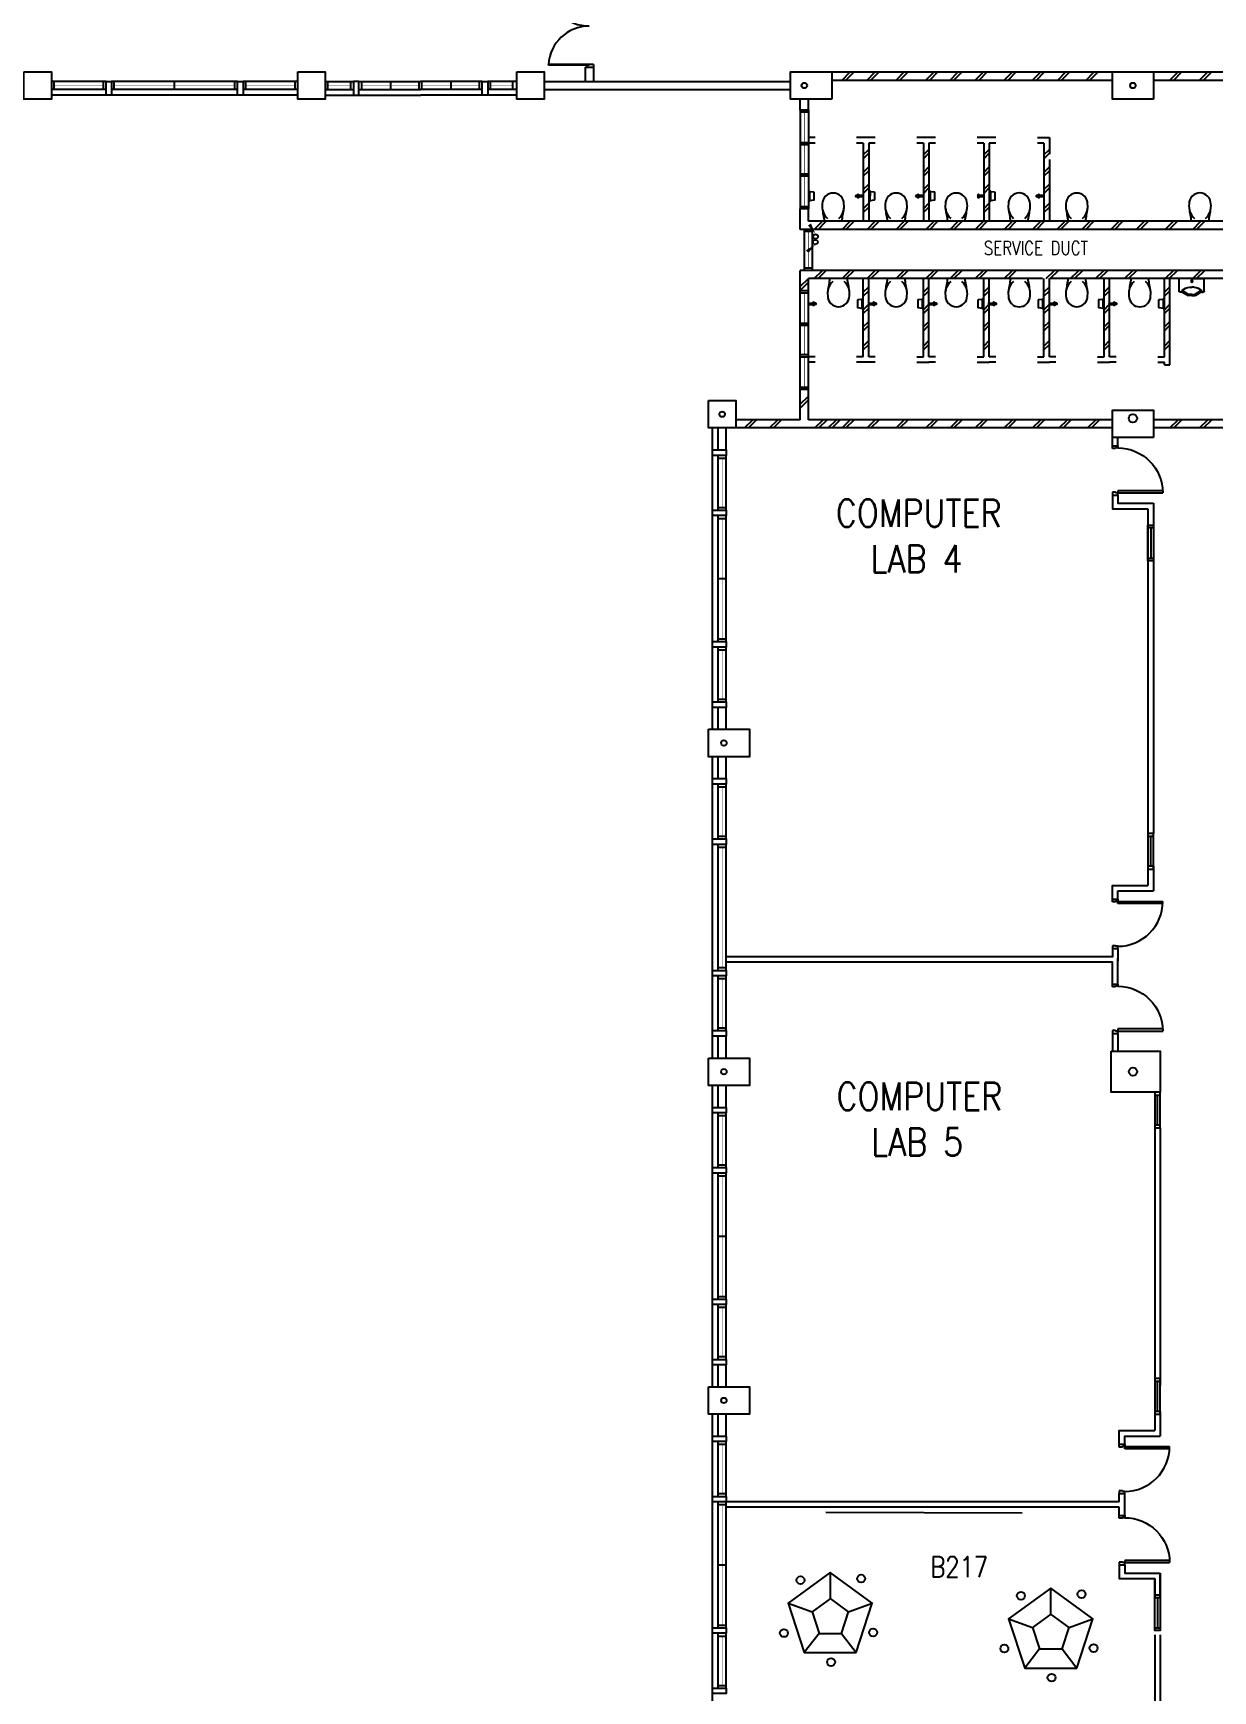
# Model space of a CAD drawing. Extents: x 1845062 to 1967303, y -845223 to -764674.
# Drawn here: x 1885832 to 1907375, y -813724 to -783468 of the extents above; entities that cross this region are included whole.
import ezdxf
from ezdxf.enums import TextEntityAlignment as Align

# ---------------------------------------------------------------- set-up
doc = ezdxf.new("R2010")
doc.units = 0
doc.header["$LTSCALE"] = 12
doc.header["$MEASUREMENT"] = 0
doc.linetypes.add('HIDDEN', pattern=[0.375, 0.25, -0.125])
doc.layers.get('0').update_dxf_attribs({"linetype": 'CONTINUOUS'})
for name, color, linetype in [('COL', 3, 'CONTINUOUS'), ('DR', 7, 'CONTINUOUS'), ('FITT', 5, 'CONTINUOUS'), ('H', 1, 'CONTINUOUS'), ('LINE', 7, 'CONTINUOUS'), ('partition', 7, 'CONTINUOUS'), ('RWDP', 145, 'CONTINUOUS'), ('SANI', 7, 'CONTINUOUS'), ('SP', 220, 'CONTINUOUS'), ('T50', 4, 'CONTINUOUS'), ('txt', 7, 'CONTINUOUS'), ('VP', 100, 'CONTINUOUS'), ('WALL', 2, 'CONTINUOUS'), ('WIN', 5, 'CONTINUOUS')]:
    doc.layers.add(name, color=color, linetype=linetype)
doc.styles.add('DIMTEXT', font='romans.shx', dxfattribs={"width": 0.8})
doc.styles.add('ROMANS', font='romans')

# ---------------------------------------------------------------- blocks, each defined once
blk = doc.blocks.new('D1500-1')
at = {"layer": 'DR'}
for p, q in [((38, 77), (38, 821)), ((38, 821), (50, 820)), ((50, 0), (50, 820)), ((1462, 821), (1450, 820)), ((1450, 0), (1450, 820)), ((1462, 77), (1462, 821)), ((38, 115), (0, 115)), ((50, 0), (0, 0)), ((50, 77), (38, 77)), ((1450, 77), (1462, 77)), ((1462, 115), (1500, 115)), ((1450, 0), (1500, 0))]:
    blk.add_line(p, q, dxfattribs=at)
for centre, start, end in [((5, 77), 0.0238, 86.5289), ((1495, 77), 93.4711, 179.9762)]:
    blk.add_arc(centre, 745, start, end, dxfattribs=at)
blk = doc.blocks.new('UR')
at = {"color": 7}
for p, q in [((0, 157), (-227, 157)), ((-227, -68), (-227, 157)), ((-43, 0), (0, 0)), ((0, 157), (228, 157)), ((43, 0), (0, 0)), ((228, -68), (228, 157)), ((-190, -88), (-207, -88)), ((-179, -83), (-68, -152)), ((-172, -59), (-58, -131)), ((0, -153), (-68, -153)), ((0, -131), (-58, -131)), ((0, -131), (58, -131)), ((0, -153), (68, -153)), ((172, -59), (58, -131)), ((179, -83), (68, -152)), ((190, -88), (208, -88))]:
    blk.add_line(p, q, dxfattribs=at)
blk.add_circle((-1, 111), 16.9, dxfattribs=at)
for centre, radius, start, end in [((-42, -174), 175, 90.221, 139.2623), ((42, -174), 175, 40.7377, 89.779), ((-207, -68), 20, 180, 270), ((-194, -70), 18.3, 252.6976, 328.5201), ((-115, -86), 64.8, 158.2045, 175.535), ((115, -86), 64.8, 4.465, 21.7955), ((194, -70), 18.3, 211.4799, 287.3024), ((208, -68), 20, 270, 0)]:
    blk.add_arc(centre, radius, start, end, dxfattribs=at)
blk = doc.blocks.new('FG')
at = {"layer": 'LINE', "linetype": 'Continuous'}
for points in [[(0, 0), (50, 0), (50, 100), (0, 100)], [(600, 0), (650, 0), (650, 100), (600, 100)]]:
    blk.add_lwpolyline(points, close=True, dxfattribs=at)
at = {"layer": 'LINE', "color": 5, "linetype": 'Continuous'}
for points in [[(600, 100), (50, 100)], [(50, 0), (600, 0)]]:
    blk.add_lwpolyline(points, dxfattribs=at)
at = {"layer": 'LINE', "color": 1, "linetype": 'Continuous'}
blk.add_lwpolyline([(50, 50), (600, 50)], dxfattribs=at)
blk = doc.blocks.new('d900-1b1')
at = {"layer": 'DR'}
for p, q in [((40, 100), (40, 920)), ((80, 919), (80, 100)), ((0, 0), (0, 100)), ((0, 100), (40, 100)), ((50, 0), (0, 0)), ((80, 100), (40, 100)), ((40, 100), (40, 60)), ((40, 60), (50, 60)), ((50, 60), (50, 0)), ((860, 60), (850, 60)), ((850, 60), (850, 0)), ((850, 0), (900, 0)), ((860, 100), (860, 60)), ((900, 100), (860, 100)), ((900, 0), (900, 100))]:
    blk.add_line(p, q, dxfattribs=at)
blk.add_arc((40, 100), 820, 0, 90, dxfattribs=at)

msp = doc.modelspace()

# ---------------------------------------------------------------- linework, layer by layer
at = {"color": 0}
for p, q in [((1890664.7, -784599.1), (1886164.7, -784599.1)), ((1891164.7, -784599.1), (1892914.7, -784599.1)), ((1894644.5, -784599.1), (1892914.7, -784599.1)), ((1898239.7, -796174.1), (1898239.7, -790674.1)), ((1898239.7, -802174.1), (1898239.7, -796674.1)), ((1898239.7, -808174.1), (1898239.7, -802674.1)), ((1898239.7, -814174.1), (1898239.7, -808674.1))]:
    msp.add_line(p, q, dxfattribs=at)
at = {"color": 0, "linetype": 'Continuous'}
msp.add_line((1898489.7, -810374.1), (1898489.7, -810274.1), dxfattribs=at)
at = {"linetype": 'Continuous', "ltscale": 0.6}
for p, q in [((1900389.8, -812040.2), (1900389.8, -811563.5)), ((1904415.7, -812325), (1904415.7, -811848.3)), ((1899620, -812122.7), (1900056.1, -812282.6)), ((1900723.5, -812282.6), (1901155, -812122.7)), ((1903645.9, -812407.5), (1904082, -812567.4)), ((1904749.4, -812567.4), (1905180.9, -812407.5)), ((1900183.5, -812674.9), (1899913.2, -813025)), ((1900596, -812674.9), (1900861.9, -813025)), ((1904209.4, -812959.7), (1903939.1, -813309.8)), ((1904621.9, -812959.7), (1904887.8, -813309.8))]:
    msp.add_line(p, q, dxfattribs=at)
for points in [[(1900861.9, -813025), (1901155, -812122.7), (1900387.5, -811565.1), (1899620, -812122.7), (1899913.2, -813025)], [(1900596, -812674.9), (1900723.5, -812282.6), (1900389.8, -812040.2), (1900056.1, -812282.6), (1900183.5, -812674.9)], [(1904887.8, -813309.8), (1905180.9, -812407.5), (1904413.4, -811849.9), (1903645.9, -812407.5), (1903939.1, -813309.8)], [(1904621.9, -812959.7), (1904749.4, -812567.4), (1904415.7, -812325), (1904082, -812567.4), (1904209.4, -812959.7)]]:
    msp.add_lwpolyline(points, close=True, dxfattribs=at)
at = {"color": 0, "ltscale": 0.6}
for centre in [(1899844.4, -811703.6), (1900952.4, -811675.2), (1903870.3, -811988.4), (1904978.3, -811960), (1899541.3, -812668.7), (1901170.2, -812659.3), (1903567.2, -812953.5), (1905196.1, -812944), (1900403.1, -813198.6), (1904429, -813483.4)]:
    msp.add_circle(centre, 72.4, dxfattribs=at)
at = {"layer": 'COL', "color": 0}
for points in [[(1885664.7, -784174.1), (1886164.7, -784174.1), (1886164.7, -784674.1), (1885664.7, -784674.1)], [(1890664.7, -784174.1), (1891164.7, -784174.1), (1891164.7, -784674.1), (1890664.7, -784674.1)], [(1890664.7, -784174.1), (1891164.7, -784174.1), (1891164.7, -784674.1), (1890664.7, -784674.1)], [(1894664.7, -784174.1), (1895164.7, -784174.1), (1895164.7, -784674.1), (1894664.7, -784674.1)], [(1894664.7, -784174.1), (1895164.7, -784174.1), (1895164.7, -784674.1), (1894664.7, -784674.1)], [(1900414.7, -784674.1), (1899664.7, -784674.1), (1899664.7, -784174.1), (1900414.7, -784174.1)], [(1906289.7, -784674.1), (1905539.7, -784674.1), (1905539.7, -784174.1), (1906289.7, -784174.1)], [(1898164.7, -790174.1), (1898664.7, -790174.1), (1898664.7, -790674.1), (1898164.7, -790674.1)], [(1906289.7, -790849.1), (1905539.7, -790849.1), (1905539.7, -790349.1), (1906289.7, -790349.1)], [(1898164.7, -796174.1), (1898914.7, -796174.1), (1898914.7, -796674.1), (1898164.7, -796674.1)], [(1905514.7, -802049.1), (1906414.7, -802049.1), (1906414.7, -802799.1), (1905514.7, -802799.1)], [(1898164.7, -802174.1), (1898914.7, -802174.1), (1898914.7, -802674.1), (1898164.7, -802674.1)], [(1898164.7, -808174.1), (1898914.7, -808174.1), (1898914.7, -808674.1), (1898164.7, -808674.1)]]:
    msp.add_lwpolyline(points, close=True, dxfattribs=at)
at = {"layer": 'FITT', "color": 0}
for p, q in [((1900890.6, -786431.7), (1900890.6, -786424.9)), ((1900890.6, -786458.4), (1900890.6, -786451.6)), ((1900900.6, -786431.7), (1900900.6, -786424.9)), ((1900900.6, -786458.4), (1900900.6, -786451.6)), ((1900984.2, -786429.1), (1900907.8, -786429.1)), ((1900984.2, -786454.1), (1900907.8, -786454.1)), ((1901990.6, -786431.7), (1901990.6, -786424.9)), ((1901990.6, -786458.4), (1901990.6, -786451.6)), ((1902000.6, -786431.7), (1902000.6, -786424.9)), ((1902000.6, -786458.4), (1902000.6, -786451.6)), ((1902084.2, -786429.1), (1902007.8, -786429.1)), ((1902084.2, -786454.1), (1902007.8, -786454.1)), ((1903090.6, -786431.7), (1903090.6, -786424.9)), ((1903090.6, -786458.4), (1903090.6, -786451.6)), ((1903100.6, -786431.7), (1903100.6, -786424.9)), ((1903100.6, -786458.4), (1903100.6, -786451.6)), ((1903184.2, -786429.1), (1903107.8, -786429.1)), ((1903184.2, -786454.1), (1903107.8, -786454.1)), ((1904190.6, -786431.7), (1904190.6, -786424.9)), ((1904190.6, -786458.4), (1904190.6, -786451.6)), ((1904200.6, -786431.7), (1904200.6, -786424.9)), ((1904200.6, -786458.4), (1904200.6, -786451.6)), ((1904284.2, -786429.1), (1904207.8, -786429.1)), ((1904284.2, -786454.1), (1904207.8, -786454.1)), ((1899995.2, -788394.1), (1900071.5, -788394.1)), ((1899995.2, -788419.1), (1900071.6, -788419.1)), ((1900078.8, -788389.8), (1900078.8, -788396.6)), ((1900078.8, -788416.5), (1900078.8, -788423.3)), ((1900088.8, -788389.8), (1900088.8, -788396.6)), ((1900088.8, -788416.5), (1900088.8, -788423.3)), ((1901095.2, -788394.1), (1901171.5, -788394.1)), ((1901095.2, -788419.1), (1901171.6, -788419.1)), ((1901178.8, -788389.8), (1901178.8, -788396.6)), ((1901178.8, -788416.5), (1901178.8, -788423.3)), ((1901188.8, -788389.8), (1901188.8, -788396.6)), ((1901188.8, -788416.5), (1901188.8, -788423.3)), ((1902195.2, -788394.1), (1902271.5, -788394.1)), ((1902195.2, -788419.1), (1902271.6, -788419.1)), ((1902278.8, -788389.8), (1902278.8, -788396.6)), ((1902278.8, -788416.5), (1902278.8, -788423.3)), ((1902288.8, -788389.8), (1902288.8, -788396.6)), ((1902288.8, -788416.5), (1902288.8, -788423.3)), ((1903286.4, -788394.1), (1903362.8, -788394.1)), ((1903286.4, -788419.1), (1903362.8, -788419.1)), ((1903370, -788389.8), (1903370, -788396.6)), ((1903370, -788416.5), (1903370, -788423.3)), ((1903380, -788389.8), (1903380, -788396.6)), ((1903380, -788416.5), (1903380, -788423.3)), ((1904395.2, -788394.1), (1904471.5, -788394.1)), ((1904395.2, -788419.1), (1904471.6, -788419.1)), ((1904478.8, -788389.8), (1904478.8, -788396.6)), ((1904478.8, -788416.5), (1904478.8, -788423.3)), ((1904488.8, -788389.8), (1904488.8, -788396.6)), ((1904488.8, -788416.5), (1904488.8, -788423.3)), ((1905486.4, -788394.1), (1905562.8, -788394.1)), ((1905486.4, -788419.1), (1905562.8, -788419.1)), ((1905570, -788389.8), (1905570, -788396.6)), ((1905570, -788416.5), (1905570, -788423.3)), ((1905580, -788389.8), (1905580, -788396.6)), ((1905580, -788416.5), (1905580, -788423.3))]:
    msp.add_line(p, q, dxfattribs=at)
at = {"layer": 'FITT', "color": 0, "elevation": 0}
for points in [[(1900879.8, -786434.1), (1900853.1, -786434.2, 0.9999995), (1900853.1, -786449.2), (1900879.8, -786449.1)], [(1901979.8, -786434.1), (1901953.1, -786434.2, 0.9999995), (1901953.1, -786449.2), (1901979.8, -786449.1)], [(1904179.8, -786434.1), (1904153.1, -786434.2, 0.9999995), (1904153.1, -786449.2), (1904179.8, -786449.1)], [(1900099.6, -788414.1), (1900126.3, -788414, 0.9999995), (1900126.3, -788399), (1900099.6, -788399.1)], [(1901199.6, -788414.1), (1901226.3, -788414, 0.9999995), (1901226.3, -788399), (1901199.6, -788399.1)], [(1902299.6, -788414.1), (1902326.3, -788414, 0.9999995), (1902326.3, -788399), (1902299.6, -788399.1)], [(1903390.8, -788414.1), (1903417.5, -788414, 0.9999995), (1903417.5, -788399), (1903390.8, -788399.1)], [(1904499.6, -788414.1), (1904526.3, -788414, 0.9999995), (1904526.3, -788399), (1904499.6, -788399.1)], [(1905590.8, -788414.1), (1905617.5, -788414, 0.9999995), (1905617.5, -788399), (1905590.8, -788399.1)]]:
    msp.add_lwpolyline(points, format="xyb", dxfattribs=at)
at = {"layer": 'FITT', "color": 0}
for centre, radius in [((1900895.6, -786441.6), 11.1), ((1900895.6, -786417.9), 8.61), ((1900895.6, -786465.4), 8.61), ((1901995.6, -786441.6), 11.1), ((1901995.6, -786417.9), 8.61), ((1901995.6, -786465.4), 8.61), ((1903095.6, -786441.6), 11.1), ((1903095.6, -786417.9), 8.61), ((1903095.6, -786465.4), 8.61), ((1904195.6, -786441.6), 11.1), ((1904195.6, -786417.9), 8.61), ((1904195.6, -786465.4), 8.61), ((1900083.8, -788406.6), 11.1), ((1900083.8, -788382.8), 8.61), ((1900083.8, -788430.3), 8.61), ((1901183.8, -788406.6), 11.1), ((1901183.8, -788382.8), 8.61), ((1901183.8, -788430.3), 8.61), ((1902283.8, -788406.6), 11.1), ((1902283.8, -788382.8), 8.61), ((1902283.8, -788430.3), 8.61), ((1903375, -788406.6), 11.1), ((1903375, -788382.8), 8.61), ((1903375, -788430.3), 8.61), ((1904483.8, -788406.6), 11.1), ((1904483.8, -788382.8), 8.61), ((1904483.8, -788430.3), 8.61), ((1905575, -788406.6), 11.1), ((1905575, -788382.8), 8.61), ((1905575, -788430.3), 8.61)]:
    msp.add_circle(centre, radius, dxfattribs=at)
for centre, radius, start, end in [((1900895.6, -786441.6), 17.5, 106.78275, 253.2851), ((1900895.6, -786441.6), 17.5, 286.78275, 73.2851), ((1900980.9, -786441.6), 12.9, 284.6714, 75.39645), ((1901995.6, -786441.6), 17.5, 106.78275, 253.2851), ((1901995.6, -786441.6), 17.5, 286.78275, 73.2851), ((1902080.9, -786441.6), 12.9, 284.6714, 75.39645), ((1903095.6, -786441.6), 17.5, 106.78275, 253.2851), ((1903095.6, -786441.6), 17.5, 286.78275, 73.2851), ((1903180.9, -786441.6), 12.9, 284.6714, 75.39645), ((1904195.6, -786441.6), 17.5, 106.78275, 253.2851), ((1904195.6, -786441.6), 17.5, 286.78275, 73.2851), ((1904280.9, -786441.6), 12.9, 284.6714, 75.39645), ((1899998.4, -788406.6), 12.9, 104.6714, 255.39645), ((1900083.8, -788406.6), 17.5, 106.78275, 253.2851), ((1900083.8, -788406.6), 17.5, 286.78275, 73.2851), ((1901098.4, -788406.6), 12.9, 104.6714, 255.39645), ((1901183.8, -788406.6), 17.5, 106.78275, 253.2851), ((1901183.8, -788406.6), 17.5, 286.78275, 73.2851), ((1902198.4, -788406.6), 12.9, 104.6714, 255.39645), ((1902283.8, -788406.6), 17.5, 106.78275, 253.2851), ((1902283.8, -788406.6), 17.5, 286.78275, 73.2851), ((1903289.7, -788406.6), 12.9, 104.6714, 255.39645), ((1903375, -788406.6), 17.5, 106.78275, 253.2851), ((1903375, -788406.6), 17.5, 286.78275, 73.2851), ((1904398.4, -788406.6), 12.9, 104.6714, 255.39645), ((1904483.8, -788406.6), 17.5, 106.78275, 253.2851), ((1904483.8, -788406.6), 17.5, 286.78275, 73.2851), ((1905489.7, -788406.6), 12.9, 104.6714, 255.39645), ((1905575, -788406.6), 17.5, 106.78275, 253.2851), ((1905575, -788406.6), 17.5, 286.78275, 73.2851)]:
    msp.add_arc(centre, radius, start, end, dxfattribs=at)
at = {"layer": 'H', "color": 0}
for p, q in [((1900603.8, -784324.1), (1900753.8, -784174.1)), ((1900674.6, -784324.1), (1900824.6, -784174.1)), ((1901060.6, -784324.1), (1901210.6, -784174.1)), ((1901131.4, -784324.1), (1901281.4, -784174.1)), ((1901590.1, -784324.1), (1901740.1, -784174.1)), ((1901660.8, -784324.1), (1901810.8, -784174.1)), ((1902132.8, -784324.1), (1902282.8, -784174.1)), ((1902203.5, -784324.1), (1902353.5, -784174.1)), ((1902576.8, -784324.1), (1902726.8, -784174.1)), ((1902647.5, -784324.1), (1902797.5, -784174.1)), ((1903033.6, -784324.1), (1903183.6, -784174.1)), ((1903104.3, -784324.1), (1903254.3, -784174.1)), ((1903563.1, -784324.1), (1903713.1, -784174.1)), ((1903633.8, -784324.1), (1903783.8, -784174.1)), ((1904080.7, -784324.1), (1904230.7, -784174.1)), ((1904151.4, -784324.1), (1904301.4, -784174.1)), ((1904542.1, -784324.1), (1904692.1, -784174.1)), ((1904612.8, -784324.1), (1904762.8, -784174.1)), ((1905059.7, -784324.1), (1905209.7, -784174.1)), ((1905130.4, -784324.1), (1905280.4, -784174.1)), ((1906590.1, -784324.1), (1906740.1, -784174.1)), ((1906660.8, -784324.1), (1906810.8, -784174.1)), ((1907132.8, -784324.1), (1907282.8, -784174.1)), ((1907203.5, -784324.1), (1907353.5, -784174.1)), ((1900989.7, -785691), (1901089.7, -785591)), ((1900989.7, -785761.7), (1901089.7, -785661.7)), ((1902089.7, -785691), (1902189.7, -785591)), ((1902089.7, -785761.7), (1902189.7, -785661.7)), ((1903189.7, -785691), (1903289.7, -785591)), ((1903189.7, -785761.7), (1903289.7, -785661.7)), ((1904289.7, -785691), (1904389.7, -785591)), ((1904289.7, -785761.7), (1904389.7, -785661.7)), ((1900989.7, -786010.5), (1901089.7, -785910.5)), ((1900989.7, -786081.2), (1901089.7, -785981.2)), ((1902089.7, -786010.5), (1902189.7, -785910.5)), ((1902089.7, -786081.2), (1902189.7, -785981.2)), ((1903189.7, -786010.5), (1903289.7, -785910.5)), ((1903189.7, -786081.2), (1903289.7, -785981.2)), ((1904289.7, -786010.5), (1904389.7, -785910.5)), ((1904289.7, -786081.2), (1904389.7, -785981.2)), ((1900989.7, -786322.3), (1901089.7, -786222.3)), ((1900989.7, -786393), (1901089.7, -786293)), ((1902089.7, -786322.3), (1902189.7, -786222.3)), ((1902089.7, -786393), (1902189.7, -786293)), ((1903189.7, -786322.3), (1903289.7, -786222.3)), ((1903189.7, -786393), (1903289.7, -786293)), ((1904289.7, -786322.3), (1904389.7, -786222.3)), ((1904289.7, -786393), (1904389.7, -786293)), ((1900989.7, -786672.6), (1901089.7, -786572.6)), ((1900989.7, -786743.3), (1901089.7, -786643.3)), ((1902089.7, -786672.6), (1902189.7, -786572.6)), ((1902089.7, -786743.3), (1902189.7, -786643.3)), ((1903189.7, -786672.6), (1903289.7, -786572.6)), ((1903189.7, -786743.3), (1903289.7, -786643.3)), ((1904289.7, -786672.6), (1904389.7, -786572.6)), ((1904289.7, -786743.3), (1904389.7, -786643.3)), ((1900094.9, -787049.1), (1900244.9, -786899.1)), ((1900165.6, -787049.1), (1900315.6, -786899.1)), ((1900603.8, -787049.1), (1900753.8, -786899.1)), ((1900674.6, -787049.1), (1900824.6, -786899.1)), ((1901060.6, -787049.1), (1901210.6, -786899.1)), ((1901131.4, -787049.1), (1901281.4, -786899.1)), ((1901590.1, -787049.1), (1901740.1, -786899.1)), ((1901660.8, -787049.1), (1901810.8, -786899.1)), ((1902132.8, -787049.1), (1902282.8, -786899.1)), ((1902203.5, -787049.1), (1902353.5, -786899.1)), ((1902576.8, -787049.1), (1902726.8, -786899.1)), ((1902647.5, -787049.1), (1902797.5, -786899.1)), ((1903033.6, -787049.1), (1903183.6, -786899.1)), ((1903104.3, -787049.1), (1903254.3, -786899.1)), ((1903563.1, -787049.1), (1903713.1, -786899.1)), ((1903633.8, -787049.1), (1903783.8, -786899.1)), ((1904080.7, -787049.1), (1904230.7, -786899.1)), ((1904151.4, -787049.1), (1904301.4, -786899.1)), ((1904524.7, -787049.1), (1904674.7, -786899.1)), ((1904595.5, -787049.1), (1904745.5, -786899.1)), ((1904981.5, -787049.1), (1905131.5, -786899.1)), ((1905052.3, -787049.1), (1905202.3, -786899.1)), ((1905511, -787049.1), (1905661, -786899.1)), ((1905581.7, -787049.1), (1905731.7, -786899.1)), ((1905977.2, -787049.1), (1906127.2, -786899.1)), ((1906048, -787049.1), (1906198, -786899.1)), ((1906506.7, -787049.1), (1906656.7, -786899.1)), ((1906577.4, -787049.1), (1906727.4, -786899.1)), ((1907007.4, -787049.1), (1907157.4, -786899.1)), ((1907078.1, -787049.1), (1907228.1, -786899.1)), ((1900094.9, -787949.1), (1900244.9, -787799.1)), ((1900165.6, -787949.1), (1900315.6, -787799.1)), ((1900603.8, -787949.1), (1900753.8, -787799.1)), ((1900674.6, -787949.1), (1900824.6, -787799.1)), ((1901060.6, -787949.1), (1901210.6, -787799.1)), ((1901131.4, -787949.1), (1901281.4, -787799.1)), ((1901590.1, -787949.1), (1901740.1, -787799.1)), ((1901660.8, -787949.1), (1901810.8, -787799.1)), ((1902132.8, -787949.1), (1902282.8, -787799.1)), ((1902203.5, -787949.1), (1902353.5, -787799.1)), ((1902576.8, -787949.1), (1902726.8, -787799.1)), ((1902647.5, -787949.1), (1902797.5, -787799.1)), ((1903033.6, -787949.1), (1903183.6, -787799.1)), ((1903104.3, -787949.1), (1903254.3, -787799.1)), ((1903563.1, -787949.1), (1903713.1, -787799.1)), ((1903633.8, -787949.1), (1903783.8, -787799.1)), ((1904332.8, -787949.1), (1904482.8, -787799.1)), ((1904403.5, -787949.1), (1904553.5, -787799.1)), ((1904776.8, -787949.1), (1904926.8, -787799.1)), ((1904847.5, -787949.1), (1904997.5, -787799.1)), ((1905233.6, -787949.1), (1905383.6, -787799.1)), ((1905304.3, -787949.1), (1905454.3, -787799.1)), ((1905763.1, -787949.1), (1905913.1, -787799.1)), ((1905833.8, -787949.1), (1905983.8, -787799.1)), ((1906506.7, -787949.1), (1906656.7, -787799.1)), ((1906577.4, -787949.1), (1906727.4, -787799.1)), ((1907007.4, -787949.1), (1907157.4, -787799.1)), ((1907078.1, -787949.1), (1907228.1, -787799.1)), ((1899839.7, -788094.9), (1899989.7, -787944.9)), ((1899839.7, -788165.6), (1899989.7, -788015.6)), ((1900989.7, -788197.7), (1901089.7, -788097.7)), ((1902089.7, -788197.7), (1902189.7, -788097.7)), ((1903189.7, -788197.7), (1903289.7, -788097.7)), ((1904289.7, -788197.7), (1904389.7, -788097.7)), ((1905389.7, -788197.7), (1905489.7, -788097.7)), ((1906489.7, -788197.7), (1906589.7, -788097.7)), ((1900989.7, -788268.4), (1901089.7, -788168.4)), ((1900989.7, -788517.2), (1901089.7, -788417.2)), ((1902089.7, -788268.4), (1902189.7, -788168.4)), ((1902089.7, -788517.2), (1902189.7, -788417.2)), ((1903189.7, -788268.4), (1903289.7, -788168.4)), ((1903189.7, -788517.2), (1903289.7, -788417.2)), ((1904289.7, -788268.4), (1904389.7, -788168.4)), ((1904289.7, -788517.2), (1904389.7, -788417.2)), ((1905389.7, -788268.4), (1905489.7, -788168.4)), ((1905389.7, -788517.2), (1905489.7, -788417.2)), ((1906489.7, -788268.4), (1906589.7, -788168.4)), ((1906489.7, -788517.2), (1906589.7, -788417.2)), ((1900989.7, -788587.9), (1901089.7, -788487.9)), ((1900989.7, -788829), (1901089.7, -788729)), ((1902089.7, -788587.9), (1902189.7, -788487.9)), ((1902089.7, -788829), (1902189.7, -788729)), ((1903189.7, -788587.9), (1903289.7, -788487.9)), ((1903189.7, -788829), (1903289.7, -788729)), ((1904289.7, -788587.9), (1904389.7, -788487.9)), ((1904289.7, -788829), (1904389.7, -788729)), ((1905389.7, -788587.9), (1905489.7, -788487.9)), ((1905389.7, -788829), (1905489.7, -788729)), ((1906489.7, -788587.9), (1906589.7, -788487.9)), ((1906489.7, -788829), (1906589.7, -788729)), ((1900989.7, -788899.8), (1901089.7, -788799.8)), ((1902089.7, -788899.8), (1902189.7, -788799.8)), ((1903189.7, -788899.8), (1903289.7, -788799.8)), ((1904289.7, -788899.8), (1904389.7, -788799.8)), ((1905389.7, -788899.8), (1905489.7, -788799.8)), ((1906489.7, -788899.8), (1906589.7, -788799.8)), ((1900989.7, -789179.3), (1901089.7, -789079.3)), ((1900989.7, -789250.1), (1901089.7, -789150.1)), ((1902089.7, -789179.3), (1902189.7, -789079.3)), ((1902089.7, -789250.1), (1902189.7, -789150.1)), ((1903189.7, -789179.3), (1903289.7, -789079.3)), ((1903189.7, -789250.1), (1903289.7, -789150.1)), ((1904289.7, -789179.3), (1904389.7, -789079.3)), ((1904289.7, -789250.1), (1904389.7, -789150.1)), ((1905389.7, -789179.3), (1905489.7, -789079.3)), ((1905389.7, -789250.1), (1905489.7, -789150.1)), ((1906489.7, -789179.3), (1906589.7, -789079.3)), ((1906489.7, -789250.1), (1906589.7, -789150.1)), ((1899839.7, -790240.9), (1899989.7, -790090.9)), ((1899839.7, -790311.6), (1899989.7, -790161.6)), ((1898821.8, -790674.1), (1898971.8, -790524.1)), ((1898892.5, -790674.1), (1899042.5, -790524.1)), ((1899278.6, -790674.1), (1899428.6, -790524.1)), ((1899349.3, -790674.1), (1899499.3, -790524.1)), ((1900108.2, -790674.1), (1900258.2, -790524.1)), ((1900178.9, -790674.1), (1900328.9, -790524.1)), ((1900350.7, -790674.1), (1900500.7, -790524.1)), ((1900421.4, -790674.1), (1900571.4, -790524.1)), ((1900603.8, -790674.1), (1900753.8, -790524.1)), ((1900674.6, -790674.1), (1900824.6, -790524.1)), ((1901060.6, -790674.1), (1901210.6, -790524.1)), ((1901131.4, -790674.1), (1901281.4, -790524.1)), ((1901590.1, -790674.1), (1901740.1, -790524.1)), ((1901660.8, -790674.1), (1901810.8, -790524.1)), ((1902132.8, -790674.1), (1902282.8, -790524.1)), ((1902203.5, -790674.1), (1902353.5, -790524.1)), ((1902576.8, -790674.1), (1902726.8, -790524.1)), ((1902647.5, -790674.1), (1902797.5, -790524.1)), ((1903033.6, -790674.1), (1903183.6, -790524.1)), ((1903104.3, -790674.1), (1903254.3, -790524.1)), ((1903563.1, -790674.1), (1903713.1, -790524.1)), ((1903633.8, -790674.1), (1903783.8, -790524.1)), ((1904080.7, -790674.1), (1904230.7, -790524.1)), ((1904151.4, -790674.1), (1904301.4, -790524.1)), ((1904569.1, -790674.1), (1904719.1, -790524.1)), ((1904639.8, -790674.1), (1904789.8, -790524.1)), ((1905086.7, -790674.1), (1905236.7, -790524.1)), ((1905157.4, -790674.1), (1905307.4, -790524.1)), ((1906590.1, -790674.1), (1906740.1, -790524.1)), ((1906660.8, -790674.1), (1906810.8, -790524.1)), ((1907132.8, -790674.1), (1907282.8, -790524.1)), ((1907203.5, -790674.1), (1907353.5, -790524.1))]:
    msp.add_line(p, q, dxfattribs=at)
at = {"layer": 'partition', "color": 0, "linetype": 'Continuous'}
for p, q in [((1905639.7, -799274.1), (1905639.7, -799124.1)), ((1905639.7, -799124.1), (1906289.7, -799124.1)), ((1905664.7, -810274.1), (1898489.7, -810274.1)), ((1905664.7, -810374.1), (1898489.7, -810374.1))]:
    msp.add_line(p, q, dxfattribs=at)
at = {"layer": 'partition', "color": 0}
for p, q in [((1906414.7, -808624.1), (1906414.7, -809074.1)), ((1906414.7, -812024.1), (1906414.7, -811574.1))]:
    msp.add_line(p, q, dxfattribs=at)
at = {"layer": 'partition', "linetype": 'Continuous'}
msp.add_line((1900309, -810465.4), (1903890.8, -810474), dxfattribs=at)
at = {"layer": 'partition', "color": 0, "linetype": 'Continuous'}
for points in [[(1905539.7, -790999.1), (1905539.7, -790849.1)], [(1905639.7, -790999.1), (1905639.7, -790849.1)], [(1905539.7, -791899.1), (1905539.7, -792149.1), (1906189.7, -792149.1)], [(1905639.7, -791899.1), (1905639.7, -792049.1), (1906289.7, -792049.1)], [(1906289.7, -792049.1), (1906289.7, -798074.1)], [(1906189.7, -792149.1), (1906189.7, -798074.1)], [(1906189.7, -798674.1), (1906189.7, -799024.1)], [(1906289.7, -798674.1), (1906289.7, -799124.1)], [(1905539.7, -799274.1), (1905539.7, -799024.1), (1906189.7, -799024.1)], [(1905539.7, -800174.1), (1905539.7, -800324.1), (1898489.7, -800324.1)], [(1905639.7, -800174.1), (1905639.7, -800399.1)], [(1905539.7, -800824.1), (1905539.7, -800424.1), (1898489.7, -800424.1)], [(1905639.7, -800824.1), (1905639.7, -800349.1)], [(1905539.7, -801724.1), (1905539.7, -802049.1)], [(1905639.7, -801724.1), (1905639.7, -802049.1)], [(1906314.7, -803449.1), (1906314.7, -808099.1)], [(1906414.7, -803449.1), (1906414.7, -808149.1)], [(1906314.7, -808624.1), (1906314.7, -808974.1)], [(1906314.7, -808624.1), (1906314.7, -808974.1)], [(1906314.7, -808674.1), (1906314.7, -808974.1)], [(1906414.7, -808624.1), (1906414.7, -809074.1)], [(1906414.7, -808624.1), (1906414.7, -809074.1)], [(1905664.7, -809224.1), (1905664.7, -808974.1), (1906314.7, -808974.1)], [(1905764.7, -809224.1), (1905764.7, -809074.1), (1906414.7, -809074.1)], [(1905664.7, -810274.1), (1905664.7, -810124.1)], [(1905764.7, -810524.1), (1905764.7, -810124.1)], [(1905664.7, -810524.1), (1905664.7, -810374.1)], [(1905664.7, -811424.1), (1905664.7, -811674.1), (1906314.7, -811674.1)], [(1905764.7, -811424.1), (1905764.7, -811574.1), (1906414.7, -811574.1)], [(1906314.7, -812024.1), (1906314.7, -811674.1)], [(1906314.7, -812024.1), (1906314.7, -811674.1)], [(1906314.7, -811674.1), (1906314.7, -812024.1)], [(1906414.7, -812024.1), (1906414.7, -811574.1)], [(1906414.7, -811574.1), (1906414.7, -812024.1)], [(1906314.7, -812699.1), (1906314.7, -814049.1)], [(1906414.7, -812699.1), (1906414.7, -814049.1)]]:
    msp.add_lwpolyline(points, dxfattribs=at)
at = {"layer": 'RWDP', "color": 0, "linetype": 'Continuous'}
for centre, radius in [((1899914.7, -784424.1), 50), ((1905914.7, -784424.1), 50), ((1905914.6, -790499.1), 75), ((1905914.7, -802424.1), 75)]:
    msp.add_circle(centre, radius, dxfattribs=at)
at = {"layer": 'RWDP', "color": 0}
for centre in [(1898414.7, -790424.1), (1898446, -796424.1), (1898446, -802424.1), (1898446, -808424.1)]:
    msp.add_circle(centre, 50, dxfattribs=at)
at = {"layer": 'SANI', "color": 0}
for points in [[(1900014.4, -786526.4), (1900014.7, -786356.8, 0.5654258), (1899986.5, -786359.4, 0.4601841)], [(1899989.7, -786355), (1899989.7, -786528.2, 0.4601841), (1900014.7, -786526.4)], [(1900014.7, -786356.8), (1900084.4, -786366.7, -0.373687), (1900088.7, -786371.7), (1900088.5, -786511.8, -0.373687), (1900084.2, -786516.7), (1900014.4, -786526.5)], [(1901119.9, -786526.4), (1901120.2, -786356.8, 0.4601841), (1901095.2, -786355, 0.4601841)], [(1901095.2, -786355), (1901095.2, -786528.2, 0.4601841), (1901120.2, -786526.4)], [(1901120.2, -786356.8), (1901189.9, -786366.7, -0.373687), (1901194.2, -786371.7), (1901194, -786511.8, -0.373687), (1901189.7, -786516.7), (1901119.9, -786526.5)], [(1902219.9, -786526.4), (1902220.2, -786356.8, 0.4601841), (1902195.2, -786355, 0.4601841)], [(1902195.2, -786355), (1902195.2, -786528.2, 0.4601841), (1902220.2, -786526.4)], [(1902220.2, -786356.8), (1902289.9, -786366.7, -0.373687), (1902294.2, -786371.7), (1902294, -786511.8, -0.373687), (1902289.7, -786516.7), (1902219.9, -786526.5)], [(1903319.9, -786526.4), (1903320.2, -786356.8, 0.4601841), (1903295.2, -786355, 0.4601841)], [(1903295.2, -786355), (1903295.2, -786528.2, 0.4601841), (1903320.2, -786526.4)], [(1903320.2, -786356.8), (1903389.9, -786366.7, -0.373687), (1903394.2, -786371.7), (1903394, -786511.8, -0.373687), (1903389.7, -786516.7), (1903319.9, -786526.5)], [(1900964.7, -788491.4), (1900895, -788481.5, -0.373687), (1900890.7, -788476.5), (1900890.9, -788336.4, -0.373687), (1900895.2, -788331.5), (1900964.9, -788321.7)], [(1900989.7, -788493.2), (1900989.7, -788320, 0.4601841), (1900964.7, -788321.8)], [(1900964.9, -788321.8), (1900964.7, -788491.4, 0.5654258), (1900992.8, -788488.8, 0.4601841)], [(1902064.7, -788491.4), (1901995, -788481.5, -0.373687), (1901990.7, -788476.5), (1901990.9, -788336.4, -0.373687), (1901995.2, -788331.5), (1902064.9, -788321.7)], [(1902089.7, -788493.2), (1902089.7, -788320, 0.4601841), (1902064.7, -788321.8)], [(1902064.9, -788321.8), (1902064.7, -788491.4, 0.5654258), (1902092.8, -788488.8, 0.4601841)], [(1903164.7, -788491.4), (1903095, -788481.5, -0.373687), (1903090.7, -788476.5), (1903090.9, -788336.4, -0.373687), (1903095.2, -788331.5), (1903164.9, -788321.7)], [(1903189.7, -788493.2), (1903189.7, -788320, 0.4601841), (1903164.7, -788321.8)], [(1903164.9, -788321.8), (1903164.7, -788491.4, 0.5654258), (1903192.8, -788488.8, 0.4601841)], [(1904264.7, -788491.4), (1904195, -788481.5, -0.373687), (1904190.7, -788476.5), (1904190.9, -788336.4, -0.373687), (1904195.2, -788331.5), (1904264.9, -788321.7)], [(1904289.7, -788493.2), (1904289.7, -788320, 0.4601841), (1904264.7, -788321.8)], [(1904264.9, -788321.8), (1904264.7, -788491.4, 0.5654258), (1904292.8, -788488.8, 0.4601841)], [(1905364.7, -788491.4), (1905295, -788481.5, -0.373687), (1905290.7, -788476.5), (1905290.9, -788336.4, -0.373687), (1905295.2, -788331.5), (1905364.9, -788321.7)], [(1905389.7, -788493.2), (1905389.7, -788320, 0.4601841), (1905364.7, -788321.8)], [(1905364.9, -788321.8), (1905364.7, -788491.4, 0.5654258), (1905392.8, -788488.8, 0.4601841)], [(1906464.7, -788491.4), (1906395, -788481.5, -0.373687), (1906390.7, -788476.5), (1906390.9, -788336.4, -0.373687), (1906395.2, -788331.5), (1906464.9, -788321.7)], [(1906489.7, -788493.2), (1906489.7, -788320, 0.4601841), (1906464.7, -788321.8)], [(1906464.9, -788321.8), (1906464.7, -788491.4, 0.5654258), (1906492.8, -788488.8, 0.4601841)]]:
    msp.add_lwpolyline(points, format="xyb", dxfattribs=at)
for centre, radius, start, end in [((1900534.8, -786628.9), 296.7, 171.65588, 228.23122), ((1900438.7, -786584.2), 197.4, 88.97321, 180.48306), ((1900441.2, -786584.2), 197.4, 359.51694, 91.02679), ((1900345.1, -786628.9), 296.7, 311.76878, 8.34412), ((1901685, -786628.9), 296.7, 171.65588, 228.23122), ((1901588.9, -786584.2), 197.4, 88.97321, 180.48306), ((1901591.4, -786584.2), 197.4, 359.51694, 91.02679), ((1901495.3, -786628.9), 296.7, 311.76878, 8.34412), ((1902784.6, -786628.9), 296.7, 171.65588, 228.23122), ((1902688.5, -786584.2), 197.4, 88.97321, 180.48306), ((1902691, -786584.2), 197.4, 359.51694, 91.02679), ((1902594.9, -786628.9), 296.7, 311.76878, 8.34412), ((1903934.3, -786627.6), 296.7, 171.65588, 228.23122), ((1903838.2, -786582.9), 197.4, 88.97321, 180.48306), ((1903840.7, -786582.9), 197.4, 359.51694, 91.02679), ((1903744.6, -786627.6), 296.7, 311.76878, 8.34412), ((1904984.6, -786628.9), 296.7, 171.65588, 228.23122), ((1904888.5, -786584.2), 197.4, 88.97321, 180.48306), ((1904891, -786584.2), 197.4, 359.51694, 91.02679), ((1904794.9, -786628.9), 296.7, 311.76878, 8.34412), ((1907234.3, -786627.6), 296.7, 171.65588, 228.23122), ((1907138.2, -786582.9), 197.4, 88.97321, 180.48306), ((1907140.7, -786582.9), 197.4, 359.51694, 91.02679), ((1907044.6, -786627.6), 296.7, 311.76878, 8.34412), ((1924209.6, -782824.6), 24273.9, 189.10107, 189.66319), ((1876670.3, -782824.6), 24273.9, 350.33681, 350.89893), ((1925359.8, -782824.6), 24273.9, 189.10107, 189.66319), ((1877820.5, -782824.6), 24273.9, 350.33681, 350.89893), ((1926459.4, -782824.6), 24273.9, 189.10107, 189.66319), ((1878920.1, -782824.6), 24273.9, 350.33681, 350.89893), ((1927609.1, -782823.3), 24273.9, 189.10107, 189.66319), ((1880069.8, -782823.3), 24273.9, 350.33681, 350.89893), ((1928659.4, -782824.6), 24273.9, 189.10107, 189.66319), ((1881120.1, -782824.6), 24273.9, 350.33681, 350.89893), ((1930909.1, -782823.3), 24273.9, 189.10107, 189.66319), ((1883369.8, -782823.3), 24273.9, 350.33681, 350.89893), ((1900635.2, -788219.3), 296.7, 131.76878, 188.34412), ((1924310, -792023.6), 24273.9, 170.33681, 170.89893), ((1900445.5, -788219.3), 296.7, 351.65588, 48.23122), ((1876770.7, -792023.6), 24273.9, 9.10107, 9.66319), ((1901685, -788219.3), 296.7, 131.76878, 188.34412), ((1925359.8, -792023.6), 24273.9, 170.33681, 170.89893), ((1901495.3, -788219.3), 296.7, 351.65588, 48.23122), ((1877820.5, -792023.6), 24273.9, 9.10107, 9.66319), ((1902784.6, -788219.3), 296.7, 131.76878, 188.34412), ((1926459.4, -792023.6), 24273.9, 170.33681, 170.89893), ((1902594.9, -788219.3), 296.7, 351.65588, 48.23122), ((1878920.1, -792023.6), 24273.9, 9.10107, 9.66319), ((1903934.3, -788220.6), 296.7, 131.76878, 188.34412), ((1927609.1, -792024.9), 24273.9, 170.33681, 170.89893), ((1903744.6, -788220.6), 296.7, 351.65588, 48.23122), ((1880069.8, -792024.9), 24273.9, 9.10107, 9.66319), ((1904984.6, -788219.3), 296.7, 131.76878, 188.34412), ((1928659.4, -792023.6), 24273.9, 170.33681, 170.89893), ((1904794.9, -788219.3), 296.7, 351.65588, 48.23122), ((1881120.1, -792023.6), 24273.9, 9.10107, 9.66319), ((1906134.3, -788220.6), 296.7, 131.76878, 188.34412), ((1929809.1, -792024.9), 24273.9, 170.33681, 170.89893), ((1905944.6, -788220.6), 296.7, 351.65588, 48.23122), ((1882269.8, -792024.9), 24273.9, 9.10107, 9.66319), ((1900539.1, -788264.1), 197.4, 179.51694, 271.02679), ((1900541.6, -788264.1), 197.4, 268.97321, 0.48306), ((1901588.9, -788264.1), 197.4, 179.51694, 271.02679), ((1901591.4, -788264.1), 197.4, 268.97321, 0.48306), ((1902688.5, -788264.1), 197.4, 179.51694, 271.02679), ((1902691, -788264.1), 197.4, 268.97321, 0.48306), ((1903838.2, -788265.3), 197.4, 179.51694, 271.02679), ((1903840.7, -788265.3), 197.4, 268.97321, 0.48306), ((1904888.5, -788264.1), 197.4, 179.51694, 271.02679), ((1904891, -788264.1), 197.4, 268.97321, 0.48306), ((1906038.2, -788265.3), 197.4, 179.51694, 271.02679), ((1906040.7, -788265.3), 197.4, 268.97321, 0.48306)]:
    msp.add_arc(centre, radius, start, end, dxfattribs=at)
at = {"layer": 'SP', "color": 0}
msp.add_circle((1900120, -787180.8), 42.4, dxfattribs=at)
at = {"layer": 'SP', "color": 0, "linetype": 'ByBlock'}
msp.add_solid([(1900036.3, -786942.4), (1899980.2, -786978.4), (1900116.3, -787128.7)], dxfattribs=at)
at = {"layer": 'VP', "color": 0, "linetype": 'HIDDEN'}
msp.add_circle((1900116.3, -787280.8), 42.4, dxfattribs=at)
at = {"layer": 'VP', "color": 0, "linetype": 'ByBlock'}
msp.add_solid([(1899944.8, -787431.4), (1899989.2, -787481.1), (1900116.3, -787323.1)], dxfattribs=at)
at = {"layer": 'WALL', "color": 0}
for p, q in [((1895914.7, -784088.4), (1896064.7, -784088.4)), ((1895914.7, -784088.4), (1895914.7, -784349.1)), ((1896064.7, -784088.4), (1896064.7, -784349.1)), ((1900414.7, -784174.1), (1905539.7, -784174.1)), ((1906289.7, -784174.1), (1910539.7, -784174.1)), ((1895164.7, -784349.1), (1899664.7, -784349.1)), ((1895164.7, -784499.1), (1899664.7, -784499.1)), ((1900414.7, -784324.1), (1905539.7, -784324.1)), ((1906289.7, -784324.1), (1910539.7, -784324.1)), ((1899839.7, -784874.1), (1899839.7, -784674.1)), ((1899989.7, -784874.1), (1899989.7, -784674.1)), ((1899989.7, -784874.1), (1899839.7, -784874.1)), ((1900109.7, -785374.1), (1899989.7, -785374.1)), ((1901209.7, -785374.1), (1900869.7, -785374.1)), ((1901209.7, -785374.1), (1901089.7, -785374.1)), ((1902309.7, -785374.1), (1901969.7, -785374.1)), ((1902309.7, -785374.1), (1902189.7, -785374.1)), ((1903409.7, -785374.1), (1903069.7, -785374.1)), ((1903409.7, -785374.1), (1903289.7, -785374.1)), ((1904169.7, -785374.1), (1904389.7, -785374.1)), ((1904389.7, -785374.1), (1904389.7, -785674.1)), ((1900109.7, -785474.1), (1899989.7, -785474.1)), ((1900989.7, -785474.1), (1900869.7, -785474.1)), ((1900989.7, -785474.1), (1900989.7, -786899.1)), ((1901089.7, -785474.1), (1901089.7, -786899.1)), ((1901209.7, -785474.1), (1901089.7, -785474.1)), ((1902089.7, -785474.1), (1901969.7, -785474.1)), ((1902089.7, -785474.1), (1902089.7, -786899.1)), ((1902189.7, -785474.1), (1902189.7, -786899.1)), ((1902309.7, -785474.1), (1902189.7, -785474.1)), ((1903189.7, -785474.1), (1903069.7, -785474.1)), ((1903189.7, -785474.1), (1903189.7, -786899.1)), ((1903289.7, -785474.1), (1903289.7, -786899.1)), ((1903409.7, -785474.1), (1903289.7, -785474.1)), ((1904289.7, -785474.1), (1904169.7, -785474.1)), ((1904289.7, -785474.1), (1904289.7, -786899.1)), ((1904389.7, -785774.1), (1904389.7, -786899.1)), ((1899839.7, -787049.1), (1899839.7, -786674.1)), ((1899989.7, -786674.1), (1899839.7, -786674.1)), ((1899989.7, -786899.1), (1899989.7, -786674.1)), ((1912339.7, -786899.1), (1899989.7, -786899.1)), ((1912489.7, -787049.1), (1899839.7, -787049.1)), ((1899839.7, -788174.1), (1899839.7, -787799.1)), ((1912489.7, -787799.1), (1899839.7, -787799.1)), ((1899989.7, -788174.1), (1899989.7, -787949.1)), ((1904264.7, -787949.1), (1899989.7, -787949.1)), ((1900989.7, -789374.1), (1900989.7, -787949.1)), ((1901089.7, -789374.1), (1901089.7, -787949.1)), ((1902089.7, -789374.1), (1902089.7, -787949.1)), ((1902189.7, -789374.1), (1902189.7, -787949.1)), ((1903189.7, -789374.1), (1903189.7, -787949.1)), ((1903289.7, -789374.1), (1903289.7, -787949.1)), ((1904289.7, -789374.1), (1904289.7, -787949.1)), ((1904389.7, -789374.1), (1904389.7, -787949.1)), ((1912339.7, -787949.1), (1904414.7, -787949.1)), ((1905389.7, -789374.1), (1905389.7, -787949.1)), ((1905489.7, -789374.1), (1905489.7, -787949.1)), ((1906489.7, -789374.1), (1906489.7, -787949.1)), ((1906589.7, -789524.1), (1906589.7, -787949.1)), ((1899989.7, -788174.1), (1899839.7, -788174.1)), ((1900109.7, -789374.1), (1899989.7, -789374.1)), ((1900989.7, -789374.1), (1900869.7, -789374.1)), ((1901209.7, -789374.1), (1901089.7, -789374.1)), ((1901969.7, -789374.1), (1902089.7, -789374.1)), ((1902309.7, -789374.1), (1902189.7, -789374.1)), ((1903069.7, -789374.1), (1903189.7, -789374.1)), ((1903409.7, -789374.1), (1903289.7, -789374.1)), ((1904169.7, -789374.1), (1904289.7, -789374.1)), ((1904509.7, -789374.1), (1904389.7, -789374.1)), ((1905269.7, -789374.1), (1905389.7, -789374.1)), ((1905609.7, -789374.1), (1905489.7, -789374.1)), ((1906369.7, -789374.1), (1906489.7, -789374.1)), ((1900109.7, -789474.1), (1899989.7, -789474.1)), ((1901089.7, -789474.1), (1900869.7, -789474.1)), ((1901209.7, -789474.1), (1901089.7, -789474.1)), ((1901969.7, -789474.1), (1902089.7, -789474.1)), ((1902089.7, -789474.1), (1902189.7, -789474.1)), ((1902309.7, -789474.1), (1902189.7, -789474.1)), ((1903069.7, -789474.1), (1903189.7, -789474.1)), ((1903189.7, -789474.1), (1903289.7, -789474.1)), ((1903409.7, -789474.1), (1903289.7, -789474.1)), ((1904169.7, -789474.1), (1904289.7, -789474.1)), ((1904289.7, -789474.1), (1904389.7, -789474.1)), ((1904509.7, -789474.1), (1904389.7, -789474.1)), ((1905269.7, -789474.1), (1905389.7, -789474.1)), ((1905389.7, -789474.1), (1905489.7, -789474.1)), ((1905609.7, -789474.1), (1905489.7, -789474.1)), ((1906369.7, -789474.1), (1906489.7, -789474.1)), ((1906489.7, -789524.1), (1906489.7, -789474.1)), ((1906489.7, -789524.1), (1906589.7, -789524.1)), ((1899839.7, -790524.1), (1899839.7, -789974.1)), ((1899989.7, -789974.1), (1899839.7, -789974.1)), ((1899989.7, -790524.1), (1899989.7, -789974.1)), ((1899839.7, -790524.1), (1898664.7, -790524.1)), ((1905539.7, -790524.1), (1899989.7, -790524.1)), ((1910614.7, -790524.1), (1906289.7, -790524.1)), ((1898339.7, -791074.1), (1898339.7, -790674.1)), ((1898489.7, -791074.1), (1898489.7, -790674.1)), ((1899839.7, -790674.1), (1898664.7, -790674.1)), ((1905539.7, -790674.1), (1899839.7, -790674.1)), ((1910614.7, -790674.1), (1906289.7, -790674.1)), ((1898339.7, -796174.1), (1898339.7, -795774.1)), ((1898489.7, -796174.1), (1898489.7, -795774.1)), ((1898339.7, -797074.1), (1898339.7, -796674.1)), ((1898489.7, -797074.1), (1898489.7, -796674.1)), ((1898339.7, -802174.1), (1898339.7, -801774.1)), ((1898489.7, -802174.1), (1898489.7, -801774.1)), ((1898339.7, -803074.1), (1898339.7, -802674.1)), ((1898489.7, -803074.1), (1898489.7, -802674.1)), ((1898339.7, -808174.1), (1898339.7, -807774.1)), ((1898489.7, -808174.1), (1898489.7, -807774.1)), ((1898339.7, -809074.1), (1898339.7, -808674.1)), ((1898489.7, -809074.1), (1898489.7, -808674.1))]:
    msp.add_line(p, q, dxfattribs=at)
for points in [[(1887164.7, -784599.1), (1887164.7, -784349.1), (1887264.7, -784349.1), (1887264.7, -784599.1)], [(1889564.7, -784599.1), (1889564.7, -784349.1), (1889664.7, -784349.1), (1889664.7, -784599.1)], [(1891782.6, -784599.1), (1891782.6, -784349.1), (1891682.6, -784349.1), (1891682.6, -784599.1)], [(1894032.6, -784599.1), (1894032.6, -784349.1), (1894132.6, -784349.1), (1894132.6, -784599.1)], [(1898239.7, -791074.1), (1898489.7, -791074.1), (1898489.7, -791174.1), (1898239.7, -791174.1)], [(1898239.7, -792174.1), (1898489.7, -792174.1), (1898489.7, -792274.1), (1898239.7, -792274.1)], [(1898239.7, -794574.1), (1898489.7, -794574.1), (1898489.7, -794674.1), (1898239.7, -794674.1)], [(1898239.7, -795674.1), (1898489.7, -795674.1), (1898489.7, -795774.1), (1898239.7, -795774.1)], [(1898239.7, -797074.1), (1898489.7, -797074.1), (1898489.7, -797174.1), (1898239.7, -797174.1)], [(1898239.7, -798174.1), (1898489.7, -798174.1), (1898489.7, -798274.1), (1898239.7, -798274.1)], [(1898239.7, -800574.1), (1898489.7, -800574.1), (1898489.7, -800674.1), (1898239.7, -800674.1)], [(1898239.7, -801674.1), (1898489.7, -801674.1), (1898489.7, -801774.1), (1898239.7, -801774.1)], [(1898239.7, -803074.1), (1898489.7, -803074.1), (1898489.7, -803174.1), (1898239.7, -803174.1)], [(1898239.7, -804174.1), (1898489.7, -804174.1), (1898489.7, -804274.1), (1898239.7, -804274.1)], [(1898239.7, -806574.1), (1898489.7, -806574.1), (1898489.7, -806674.1), (1898239.7, -806674.1)], [(1898239.7, -807674.1), (1898489.7, -807674.1), (1898489.7, -807774.1), (1898239.7, -807774.1)], [(1898239.7, -809074.1), (1898489.7, -809074.1), (1898489.7, -809174.1), (1898239.7, -809174.1)], [(1898239.7, -810174.1), (1898489.7, -810174.1), (1898489.7, -810274.1), (1898239.7, -810274.1)], [(1898239.7, -812574.1), (1898489.7, -812574.1), (1898489.7, -812674.1), (1898239.7, -812674.1)], [(1898239.7, -813674.1), (1898489.7, -813674.1), (1898489.7, -813774.1), (1898239.7, -813774.1)]]:
    msp.add_lwpolyline(points, close=True, dxfattribs=at)
at = {"layer": 'WIN', "color": 0}
for p, q in [((1887164.7, -784349.1), (1886164.7, -784349.1)), ((1887164.7, -784499.1), (1886164.7, -784499.1)), ((1886214.7, -784499.1), (1886214.7, -784349.1)), ((1887114.7, -784499.1), (1887114.7, -784349.1)), ((1889564.7, -784349.1), (1887264.7, -784349.1)), ((1889564.7, -784499.1), (1887264.7, -784499.1)), ((1887314.7, -784499.1), (1887314.7, -784349.1)), ((1888414.7, -784499.1), (1888414.7, -784349.1)), ((1889514.7, -784499.1), (1889514.7, -784349.1)), ((1890664.7, -784349.1), (1889664.7, -784349.1)), ((1890664.7, -784499.1), (1889664.7, -784499.1)), ((1889714.7, -784499.1), (1889714.7, -784349.1)), ((1890614.7, -784499.1), (1890614.7, -784349.1)), ((1891164.7, -784349.1), (1891682.6, -784349.1)), ((1891164.7, -784499.1), (1891682.6, -784499.1)), ((1891214.7, -784499.1), (1891214.7, -784349.1)), ((1891632.6, -784499.1), (1891632.6, -784349.1)), ((1891782.6, -784349.1), (1892907.6, -784349.1, 0)), ((1891782.6, -784499.1), (1892907.6, -784499.1, 0)), ((1891832.6, -784499.1), (1891832.6, -784349.1)), ((1892357.6, -784349.1, 0), (1892357.6, -784499.1, 0)), ((1892882.6, -784499.1, 0), (1892882.6, -784349.1, 0)), ((1894032.6, -784349.1), (1892907.6, -784349.1, 0)), ((1894032.6, -784499.1), (1892907.6, -784499.1, 0)), ((1892932.6, -784499.1, 0), (1892932.6, -784349.1, 0)), ((1893457.6, -784349.1, 0), (1893457.6, -784499.1, 0)), ((1893982.6, -784499.1), (1893982.6, -784349.1)), ((1894644.5, -784349.1), (1894132.6, -784349.1)), ((1894644.5, -784499.1), (1894132.6, -784499.1)), ((1894182.6, -784499.1), (1894182.6, -784349.1)), ((1894594.5, -784499.1), (1894594.5, -784349.1)), ((1899839.7, -784874.1), (1899839.7, -786674.1)), ((1899989.7, -784912.1), (1899839.7, -784912.1)), ((1899989.7, -784874.1), (1899989.7, -786674.1)), ((1899989.7, -785467.8), (1899839.7, -785467.8)), ((1899989.7, -785505.8), (1899839.7, -785505.8)), ((1899989.7, -786042.4), (1899839.7, -786042.4)), ((1899989.7, -786080.4), (1899839.7, -786080.4)), ((1899989.7, -786636.1), (1899839.7, -786636.1)), ((1899914.7, -787049.1), (1899914.7, -787799.1)), ((1900064.7, -787089.1), (1899914.7, -787089.1)), ((1900064.7, -787799.1), (1900064.7, -787049.1)), ((1900064.7, -787759.1), (1899914.7, -787759.1)), ((1899839.7, -789974.1), (1899839.7, -788174.1)), ((1899989.7, -788212.1), (1899839.7, -788212.1)), ((1899989.7, -789974.1), (1899989.7, -788174.1)), ((1899989.7, -788767.8), (1899839.7, -788767.8)), ((1899989.7, -788805.8), (1899839.7, -788805.8)), ((1899989.7, -789342.4), (1899839.7, -789342.4)), ((1899989.7, -789380.4), (1899839.7, -789380.4)), ((1899989.7, -789936.1), (1899839.7, -789936.1)), ((1898339.7, -792174.1), (1898339.7, -791174.1)), ((1898489.7, -792174.1), (1898489.7, -791174.1)), ((1898339.7, -791224.1), (1898489.7, -791224.1)), ((1898339.7, -792124.1), (1898489.7, -792124.1)), ((1898339.7, -794574.1), (1898339.7, -792274.1)), ((1898339.7, -792324.1), (1898489.7, -792324.1)), ((1898489.7, -794574.1), (1898489.7, -792274.1)), ((1898339.7, -793424.1), (1898489.7, -793424.1)), ((1898339.7, -794524.1), (1898489.7, -794524.1)), ((1898339.7, -795674.1), (1898339.7, -794674.1)), ((1898339.7, -794724.1), (1898489.7, -794724.1)), ((1898489.7, -795674.1), (1898489.7, -794674.1)), ((1898339.7, -795624.1), (1898489.7, -795624.1)), ((1898339.7, -798174.1), (1898339.7, -797174.1)), ((1898339.7, -797224.1), (1898489.7, -797224.1)), ((1898489.7, -798174.1), (1898489.7, -797174.1)), ((1898339.7, -798124.1), (1898489.7, -798124.1)), ((1898339.7, -800574.1), (1898339.7, -798274.1)), ((1898339.7, -798324.1), (1898489.7, -798324.1)), ((1898489.7, -800574.1), (1898489.7, -798274.1)), ((1898339.7, -800524.1), (1898489.7, -800524.1)), ((1898339.7, -801674.1), (1898339.7, -800674.1)), ((1898339.7, -800724.1), (1898489.7, -800724.1)), ((1898489.7, -801674.1), (1898489.7, -800674.1)), ((1898339.7, -801624.1), (1898489.7, -801624.1)), ((1898339.7, -804174.1), (1898339.7, -803174.1)), ((1898339.7, -803224.1), (1898489.7, -803224.1)), ((1898489.7, -804174.1), (1898489.7, -803174.1)), ((1898339.7, -804124.1), (1898489.7, -804124.1)), ((1898339.7, -806574.1), (1898339.7, -804274.1)), ((1898339.7, -804324.1), (1898489.7, -804324.1)), ((1898489.7, -806574.1), (1898489.7, -804274.1)), ((1898339.7, -805424.1), (1898489.7, -805424.1)), ((1898339.7, -806524.1), (1898489.7, -806524.1)), ((1898339.7, -807674.1), (1898339.7, -806674.1)), ((1898339.7, -806724.1), (1898489.7, -806724.1)), ((1898489.7, -807674.1), (1898489.7, -806674.1)), ((1898339.7, -807624.1), (1898489.7, -807624.1)), ((1898339.7, -810174.1), (1898339.7, -809174.1)), ((1898339.7, -809224.1), (1898489.7, -809224.1)), ((1898489.7, -810174.1), (1898489.7, -809174.1)), ((1898339.7, -810124.1), (1898489.7, -810124.1)), ((1898339.7, -812574.1), (1898339.7, -810274.1)), ((1898339.7, -810324.1), (1898489.7, -810324.1)), ((1898489.7, -812574.1), (1898489.7, -810274.1)), ((1898339.7, -811424.1), (1898489.7, -811424.1)), ((1898339.7, -812524.1), (1898489.7, -812524.1)), ((1898339.7, -813674.1), (1898339.7, -812674.1)), ((1898339.7, -812724.1), (1898489.7, -812724.1)), ((1898489.7, -813674.1), (1898489.7, -812674.1)), ((1898339.7, -813624.1), (1898489.7, -813624.1))]:
    msp.add_line(p, q, dxfattribs=at)
at = {"layer": 'WIN', "color": 0, "const_width": 10, "flags": 128}
for points in [[(1887114.7, -784424.1), (1886214.7, -784424.1)], [(1889514.7, -784424.1), (1887314.7, -784424.1)], [(1889714.7, -784424.1), (1890614.7, -784424.1)], [(1891632.6, -784424.1), (1891214.7, -784424.1)], [(1891832.6, -784424.1), (1892882.6, -784424.1)], [(1893982.6, -784424.1), (1892932.6, -784424.1)], [(1894182.6, -784424.1), (1894594.5, -784424.1)], [(1899914.7, -784912.1), (1899914.7, -785467.8)], [(1899914.7, -785505.8), (1899914.7, -786042.4)], [(1899914.7, -786080.4), (1899914.7, -786636.1)], [(1899989.7, -787759.1), (1899989.7, -787089.1)], [(1899914.7, -788767.8), (1899914.7, -788212.1)], [(1899914.7, -789342.4), (1899914.7, -788805.8)], [(1899914.7, -789936.1), (1899914.7, -789380.4)], [(1898414.7, -792124.1), (1898414.7, -791224.1)], [(1898414.7, -794524.1), (1898414.7, -792324.1)], [(1898414.7, -794724.1), (1898414.7, -795624.1)], [(1898414.7, -798124.1), (1898414.7, -797224.1)], [(1898414.7, -800524.1), (1898414.7, -798324.1)], [(1898414.7, -800724.1), (1898414.7, -801624.1)], [(1898414.7, -804124.1), (1898414.7, -803224.1)], [(1898414.7, -806524.1), (1898414.7, -804324.1)], [(1898414.7, -806724.1), (1898414.7, -807624.1)], [(1898414.7, -810124.1), (1898414.7, -809224.1)], [(1898414.7, -812524.1), (1898414.7, -810324.1)], [(1898414.7, -812724.1), (1898414.7, -813624.1)]]:
    msp.add_lwpolyline(points, dxfattribs=at)

# ---------------------------------------------------------------- block references
at = {"layer": 'DR', "color": 0, "xscale": -1, "rotation": 270}
for p in [(1905539.7, -791899.1), (1905539.7, -801724.1), (1905664.7, -811424.1)]:
    msp.add_blockref('d900-1b1', p, dxfattribs=at)
at = {"layer": 'DR', "color": 0, "rotation": 270}
for p in [(1905539.7, -799274.1), (1905664.7, -809224.1)]:
    msp.add_blockref('d900-1b1', p, dxfattribs=at)
at = {"layer": 'LINE', "color": 0, "linetype": 'Continuous', "xscale": -1, "rotation": 90}
for p in [(1906289.7, -792449.1), (1906414.7, -811974.1)]:
    msp.add_blockref('FG', p, dxfattribs=at)
at = {"layer": 'LINE', "color": 0, "linetype": 'Continuous', "rotation": 90}
for p in [(1906289.7, -798724.1), (1906414.7, -803449.1), (1906414.7, -808674.1)]:
    msp.add_blockref('FG', p, dxfattribs=at)
at = {"layer": 'partition', "color": 0, "rotation": 90}
msp.add_blockref('D1500-1', (1896064.7, -784088.4), dxfattribs=at)
at = {"layer": 'WALL', "color": 0, "xscale": -1}
msp.add_blockref('UR', (1906989.7, -788106), dxfattribs=at)

# ---------------------------------------------------------------- texts
at = {"layer": 'T50', "color": 0, "style": 'ROMANS', "width": 0.85}
for s, p in [('COMPUTER', (1900489.8, -792478.5)), ('LAB 4', (1901125.1, -793311.8)), ('COMPUTER', (1900501.5, -803123.3)), ('LAB 5', (1901136.8, -803956.7))]:
    msp.add_text(s, height=500, dxfattribs=at).set_placement(p)
at = {"layer": 'T50', "style": 'DIMTEXT', "width": 0.8}
msp.add_text('B217', height=380, rotation=360, dxfattribs=at).set_placement((1902214.7, -811650.8))
at = {"layer": 'txt', "color": 0, "ltscale": 10, "style": 'ROMANS', "width": 0.8}
msp.add_text('SERVICE DUCT', height=250, dxfattribs=at).set_placement((1904144.6, -787388.1, 3887.4), align=Align.MIDDLE)

doc.saveas('drawing.dxf')
